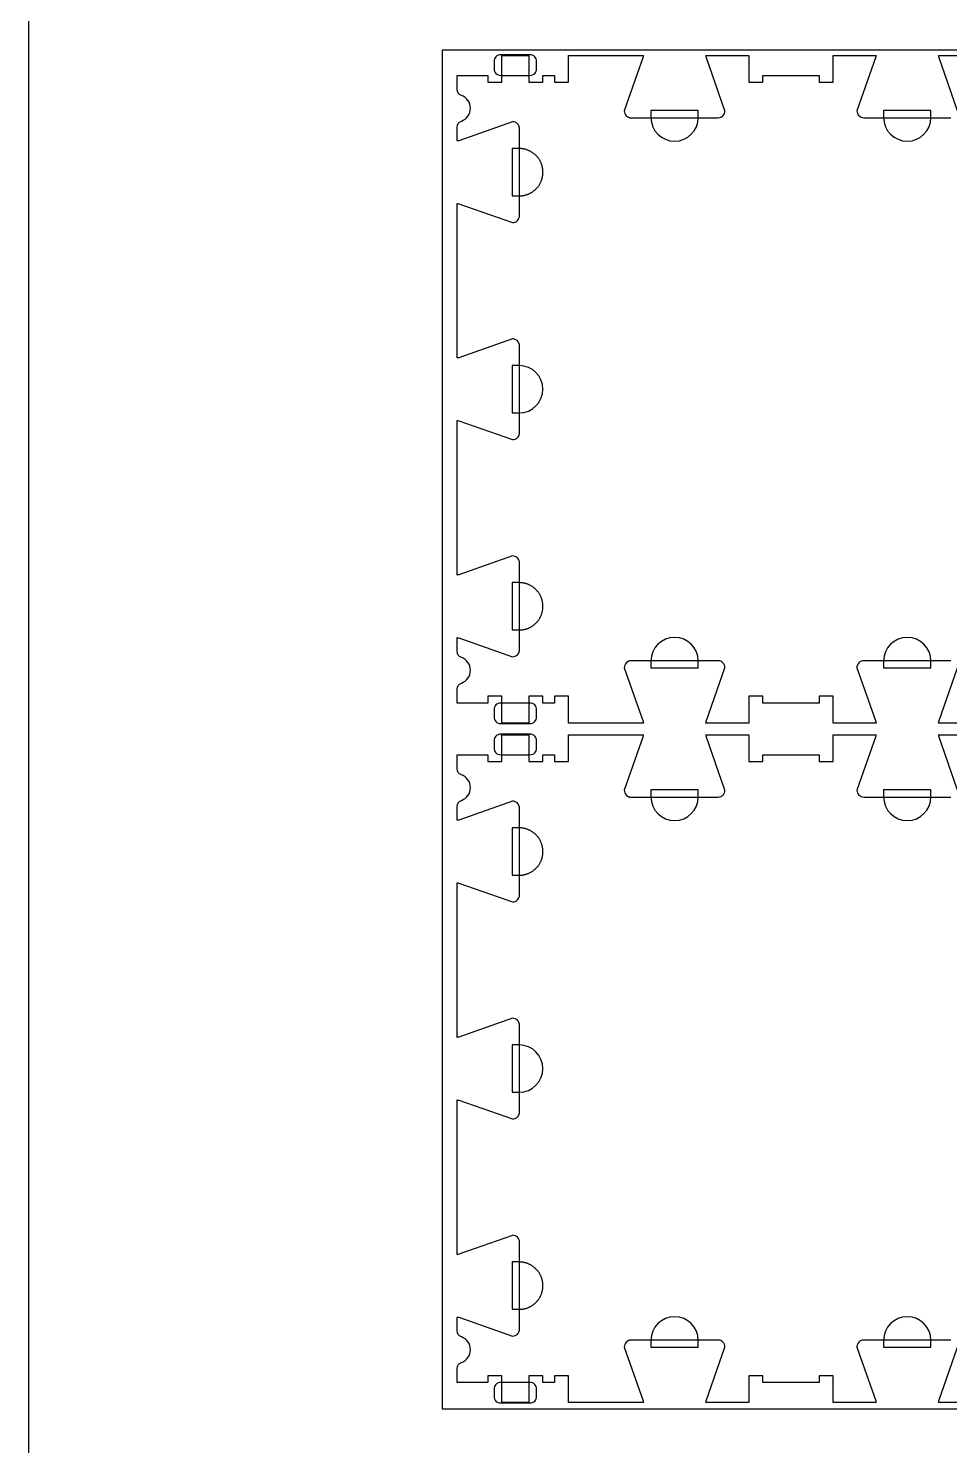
# Model space of a CAD drawing. Extents: x -40562 to -37379, y -10461 to -4867.
# Drawn here: x -40562 to -39735, y -6824 to -5552 of the extents above; entities that cross this region are included whole.
import ezdxf

# ---------------------------------------------------------------- set-up
doc = ezdxf.new("R2010")
doc.units = 0
for name, color, linetype in [('0_SHEET_SPRUCEPLY_2440X122', 1, 'CONTINUOUS'), ('4_ANYTOOL_CUTTHROUGH_OUTSI', 5, 'CONTINUOUS'), ('5_ANYTOOL_HALF_MILL_9MM_IN', 3, 'CONTINUOUS'), ('DONOTCUT', 18, 'CONTINUOUS')]:
    doc.layers.add(name, color=color, linetype=linetype)

msp = doc.modelspace()

# ---------------------------------------------------------------- linework, layer by layer
at = {"layer": '0_SHEET_SPRUCEPLY_2440X122'}
msp.add_lwpolyline([(-40190.4, -5571.2), (-40190.4, -6791.2), (-37750.4, -6791.2), (-37750.4, -5571.2)], close=True, dxfattribs=at)
at = {"layer": '4_ANYTOOL_CUTTHROUGH_OUTSI', "color": 5}
for points in [[(-39733.9, -6119.4), (-39811.9, -6119.4, 0.414214), (-39818.2, -6125.7), (-39818.2, -6125.7), (-39818.1, -6125.8), (-39801.2, -6174.1), (-39801.2, -6174.1, -0.061485), (-39801, -6175.4), (-39839.6, -6175.4), (-39839.6, -6151.4), (-39852.1, -6151.4), (-39852.1, -6157.4), (-39902.6, -6157.4), (-39902.6, -6151.4), (-39915.1, -6151.4), (-39915.1, -6175.4), (-39953.7, -6175.4), (-39953.7, -6175.4, -0.061485), (-39953.5, -6174.1), (-39936.6, -6125.8), (-39936.6, -6125.7), (-39936.6, -6125.7), (-39936.6, -6125.7, 0.414214), (-39942.8, -6119.4), (-40020.8, -6119.4), (-40021, -6119.5), (-40021.1, -6119.5), (-40021.3, -6119.5), (-40021.4, -6119.5), (-40021.6, -6119.5), (-40021.7, -6119.5), (-40021.9, -6119.5), (-40022, -6119.6), (-40022.2, -6119.6), (-40022.3, -6119.6), (-40022.5, -6119.7), (-40022.6, -6119.7), (-40022.8, -6119.8), (-40022.9, -6119.8), (-40023.1, -6119.9), (-40023.2, -6119.9), (-40023.3, -6120), (-40023.5, -6120.1), (-40023.6, -6120.1), (-40023.8, -6120.2), (-40023.9, -6120.3), (-40024, -6120.3), (-40024.2, -6120.4), (-40024.3, -6120.5), (-40024.4, -6120.6), (-40024.5, -6120.7), (-40024.7, -6120.8), (-40024.8, -6120.9), (-40024.9, -6121), (-40025, -6121.1), (-40025.1, -6121.2), (-40025.2, -6121.3, 0.198912), (-40027.1, -6125.7), (-40027.1, -6125.7), (-40027, -6125.8), (-40010.1, -6174.1), (-40010.1, -6174.1, -0.061485), (-40009.9, -6175.4), (-40027.4, -6175.4), (-40077.1, -6175.4), (-40077.1, -6151.4), (-40089.6, -6151.4), (-40089.6, -6157.4), (-40100.1, -6157.4), (-40100.1, -6151.4), (-40112.6, -6151.4), (-40112.6, -6175.4), (-40137.1, -6175.4), (-40137.1, -6151.4), (-40149.6, -6151.4), (-40149.6, -6157.4), (-40177.1, -6157.4), (-40177.1, -6145), (-40177.1, -6145, -0.317837), (-40173.3, -6139.6, 0.707107), (-40173.3, -6116.5, -0.317837), (-40177.1, -6111.1), (-40177.1, -6098.7, -0.061485), (-40175.7, -6098.9), (-40127.4, -6115.8), (-40127.4, -6115.8), (-40127.4, -6115.8), (-40127.4, -6115.8, 0.198912), (-40122.9, -6114), (-40122.8, -6113.9), (-40122.7, -6113.8), (-40122.6, -6113.7), (-40122.5, -6113.6), (-40122.4, -6113.5), (-40122.3, -6113.3), (-40122.3, -6113.2), (-40122.2, -6113.1), (-40122.1, -6113), (-40122, -6112.8), (-40121.9, -6112.7), (-40121.8, -6112.6), (-40121.8, -6112.4), (-40121.7, -6112.3), (-40121.6, -6112.1), (-40121.6, -6112), (-40121.5, -6111.8), (-40121.5, -6111.7), (-40121.4, -6111.6), (-40121.4, -6111.4), (-40121.3, -6111.3), (-40121.3, -6111.1), (-40121.3, -6111), (-40121.2, -6110.8), (-40121.2, -6110.7), (-40121.2, -6110.5), (-40121.1, -6110.4), (-40121.1, -6110.2), (-40121.1, -6110.1), (-40121.1, -6109.9), (-40121.1, -6109.7), (-40121.1, -6109.6), (-40121.1, -6031.6, 0.414214), (-40127.4, -6025.3), (-40127.4, -6025.3), (-40127.4, -6025.4), (-40175.7, -6042.3), (-40175.7, -6042.3, -0.061485), (-40177.1, -6042.5), (-40177.1, -5903.8, -0.061485), (-40175.7, -5904), (-40127.4, -5920.9), (-40127.4, -5920.9), (-40127.4, -5920.9), (-40127.4, -5920.9, 0.198912), (-40122.9, -5919.1), (-40122.8, -5919), (-40122.7, -5918.9), (-40122.6, -5918.8), (-40122.5, -5918.7), (-40122.4, -5918.6), (-40122.3, -5918.4), (-40122.3, -5918.3), (-40122.2, -5918.2), (-40122.1, -5918.1), (-40122, -5917.9), (-40121.9, -5917.8), (-40121.8, -5917.7), (-40121.8, -5917.5), (-40121.7, -5917.4), (-40121.6, -5917.2), (-40121.6, -5917.1), (-40121.5, -5916.9), (-40121.5, -5916.8), (-40121.4, -5916.7), (-40121.4, -5916.5), (-40121.3, -5916.4), (-40121.3, -5916.2), (-40121.3, -5916.1), (-40121.2, -5915.9), (-40121.2, -5915.8), (-40121.2, -5915.6), (-40121.1, -5915.5), (-40121.1, -5915.3), (-40121.1, -5915.2), (-40121.1, -5915), (-40121.1, -5914.8), (-40121.1, -5914.7), (-40121.1, -5836.7), (-40121.1, -5836.5), (-40121.1, -5836.4), (-40121.1, -5836.2), (-40121.1, -5836.1), (-40121.1, -5835.9), (-40121.2, -5835.8), (-40121.2, -5835.6), (-40121.2, -5835.5), (-40121.3, -5835.3), (-40121.3, -5835.2), (-40121.3, -5835), (-40121.4, -5834.9), (-40121.4, -5834.7), (-40121.5, -5834.6), (-40121.5, -5834.5), (-40121.6, -5834.3), (-40121.6, -5834.2), (-40121.7, -5834), (-40121.8, -5833.9), (-40121.8, -5833.7), (-40121.9, -5833.6), (-40122, -5833.5), (-40122.1, -5833.3), (-40122.2, -5833.2), (-40122.3, -5833.1), (-40122.3, -5833), (-40122.4, -5832.8), (-40122.5, -5832.7), (-40122.6, -5832.6), (-40122.7, -5832.5), (-40122.8, -5832.4), (-40122.9, -5832.3, 0.198912), (-40127.4, -5830.4), (-40127.4, -5830.4), (-40127.4, -5830.5), (-40175.7, -5847.4), (-40175.7, -5847.4, -0.061485), (-40177.1, -5847.6), (-40177.1, -5708.9, -0.061485), (-40175.7, -5709.1), (-40127.4, -5726), (-40127.4, -5726), (-40127.4, -5726), (-40127.4, -5726, 0.414214), (-40121.1, -5719.8), (-40121.1, -5641.8), (-40121.1, -5641.6), (-40121.1, -5641.5), (-40121.1, -5641.3), (-40121.1, -5641.2), (-40121.1, -5641), (-40121.2, -5640.9), (-40121.2, -5640.7), (-40121.2, -5640.6), (-40121.3, -5640.4), (-40121.3, -5640.3), (-40121.3, -5640.1), (-40121.4, -5640), (-40121.4, -5639.8), (-40121.5, -5639.7), (-40121.5, -5639.6), (-40121.6, -5639.4), (-40121.6, -5639.3), (-40121.7, -5639.1), (-40121.8, -5639), (-40121.8, -5638.8), (-40121.9, -5638.7), (-40122, -5638.6), (-40122.1, -5638.4), (-40122.2, -5638.3), (-40122.3, -5638.2), (-40122.3, -5638.1), (-40122.4, -5637.9), (-40122.5, -5637.8), (-40122.6, -5637.7), (-40122.7, -5637.6), (-40122.8, -5637.5), (-40122.9, -5637.4, 0.198912), (-40127.4, -5635.5), (-40127.4, -5635.5), (-40127.4, -5635.6), (-40175.7, -5652.5), (-40175.7, -5652.5, -0.061485), (-40177.1, -5652.7), (-40177.1, -5640.3, -0.317837), (-40173.3, -5634.9, 0.707107), (-40173.3, -5611.8, -0.317837), (-40177.1, -5606.4), (-40177.1, -5593.9), (-40149.6, -5593.9), (-40149.6, -5599.9), (-40137.1, -5599.9), (-40137.1, -5575.9), (-40112.6, -5575.9), (-40112.6, -5599.9), (-40100.1, -5599.9), (-40100.1, -5593.9), (-40089.6, -5593.9), (-40089.6, -5599.9), (-40077.1, -5599.9), (-40077.1, -5575.9), (-40009.9, -5575.9), (-40009.9, -5575.9, -0.061485), (-40010.1, -5577.3), (-40027, -5625.6), (-40027.1, -5625.7), (-40027.1, -5625.7), (-40027.1, -5625.7, 0.198912), (-40025.2, -5630.1), (-40025.1, -5630.2), (-40025, -5630.3), (-40024.9, -5630.4), (-40024.8, -5630.5), (-40024.7, -5630.6), (-40024.5, -5630.7), (-40024.4, -5630.8), (-40024.3, -5630.9), (-40024.2, -5631), (-40024, -5631.1), (-40023.9, -5631.1), (-40023.8, -5631.2), (-40023.6, -5631.3), (-40023.5, -5631.3), (-40023.3, -5631.4), (-40023.2, -5631.5), (-40023.1, -5631.5), (-40022.9, -5631.6), (-40022.8, -5631.6), (-40022.6, -5631.7), (-40022.5, -5631.7), (-40022.3, -5631.8), (-40022.2, -5631.8), (-40022, -5631.8), (-40021.9, -5631.9), (-40021.7, -5631.9), (-40021.6, -5631.9), (-40021.4, -5631.9), (-40021.3, -5631.9), (-40021.1, -5631.9), (-40021, -5631.9), (-40020.8, -5631.9), (-39942.8, -5631.9, 0.414214), (-39936.6, -5625.7), (-39936.6, -5625.7), (-39936.6, -5625.6), (-39953.5, -5577.3), (-39953.5, -5577.3, -0.061485), (-39953.7, -5575.9), (-39915.1, -5575.9), (-39915.1, -5599.9), (-39902.6, -5599.9), (-39902.6, -5593.9), (-39852.1, -5593.9), (-39852.1, -5599.9), (-39839.6, -5599.9), (-39839.6, -5575.9), (-39801, -5575.9), (-39801, -5575.9, -0.061485), (-39801.2, -5577.3), (-39818.1, -5625.6), (-39818.2, -5625.7), (-39818.2, -5625.7), (-39818.2, -5625.7, 0.414214), (-39811.9, -5631.9), (-39733.9, -5631.9)], [(-39727.7, -5625.6), (-39744.6, -5577.3), (-39744.6, -5577.3, -0.061485), (-39744.8, -5575.9), (-39677.6, -5575.9)], [(-39677.6, -6175.4), (-39744.8, -6175.4), (-39744.8, -6175.4, -0.061485), (-39744.6, -6174.1), (-39727.7, -6125.8)], [(-39733.9, -6729.4), (-39811.9, -6729.4, 0.414214), (-39818.2, -6735.7), (-39818.2, -6735.7), (-39818.1, -6735.8), (-39801.2, -6784.1), (-39801.2, -6784.1, -0.061485), (-39801, -6785.4), (-39839.6, -6785.4), (-39839.6, -6761.4), (-39852.1, -6761.4), (-39852.1, -6767.4), (-39902.6, -6767.4), (-39902.6, -6761.4), (-39915.1, -6761.4), (-39915.1, -6785.4), (-39953.7, -6785.4), (-39953.7, -6785.4, -0.061485), (-39953.5, -6784.1), (-39936.6, -6735.8), (-39936.6, -6735.7), (-39936.6, -6735.7), (-39936.6, -6735.7, 0.414214), (-39942.8, -6729.4), (-40020.8, -6729.4), (-40021, -6729.5), (-40021.1, -6729.5), (-40021.3, -6729.5), (-40021.4, -6729.5), (-40021.6, -6729.5), (-40021.7, -6729.5), (-40021.9, -6729.5), (-40022, -6729.6), (-40022.2, -6729.6), (-40022.3, -6729.6), (-40022.5, -6729.7), (-40022.6, -6729.7), (-40022.8, -6729.8), (-40022.9, -6729.8), (-40023.1, -6729.9), (-40023.2, -6729.9), (-40023.3, -6730), (-40023.5, -6730.1), (-40023.6, -6730.1), (-40023.8, -6730.2), (-40023.9, -6730.3), (-40024, -6730.3), (-40024.2, -6730.4), (-40024.3, -6730.5), (-40024.4, -6730.6), (-40024.5, -6730.7), (-40024.7, -6730.8), (-40024.8, -6730.9), (-40024.9, -6731), (-40025, -6731.1), (-40025.1, -6731.2), (-40025.2, -6731.3, 0.198912), (-40027.1, -6735.7), (-40027.1, -6735.7), (-40027, -6735.8), (-40010.1, -6784.1), (-40010.1, -6784.1, -0.061485), (-40009.9, -6785.4), (-40027.4, -6785.4), (-40077.1, -6785.4), (-40077.1, -6761.4), (-40089.6, -6761.4), (-40089.6, -6767.4), (-40100.1, -6767.4), (-40100.1, -6761.4), (-40112.6, -6761.4), (-40112.6, -6785.4), (-40137.1, -6785.4), (-40137.1, -6761.4), (-40149.6, -6761.4), (-40149.6, -6767.4), (-40177.1, -6767.4), (-40177.1, -6755), (-40177.1, -6755, -0.317837), (-40173.3, -6749.6, 0.707107), (-40173.3, -6726.5, -0.317837), (-40177.1, -6721.1), (-40177.1, -6708.7, -0.061485), (-40175.7, -6708.9), (-40127.4, -6725.8), (-40127.4, -6725.8), (-40127.4, -6725.8), (-40127.4, -6725.8, 0.198912), (-40122.9, -6724), (-40122.8, -6723.9), (-40122.7, -6723.8), (-40122.6, -6723.7), (-40122.5, -6723.6), (-40122.4, -6723.5), (-40122.3, -6723.3), (-40122.3, -6723.2), (-40122.2, -6723.1), (-40122.1, -6723), (-40122, -6722.8), (-40121.9, -6722.7), (-40121.8, -6722.6), (-40121.8, -6722.4), (-40121.7, -6722.3), (-40121.6, -6722.1), (-40121.6, -6722), (-40121.5, -6721.8), (-40121.5, -6721.7), (-40121.4, -6721.6), (-40121.4, -6721.4), (-40121.3, -6721.3), (-40121.3, -6721.1), (-40121.3, -6721), (-40121.2, -6720.8), (-40121.2, -6720.7), (-40121.2, -6720.5), (-40121.1, -6720.4), (-40121.1, -6720.2), (-40121.1, -6720.1), (-40121.1, -6719.9), (-40121.1, -6719.7), (-40121.1, -6719.6), (-40121.1, -6641.6, 0.414214), (-40127.4, -6635.3), (-40127.4, -6635.3), (-40127.4, -6635.4), (-40175.7, -6652.3), (-40175.7, -6652.3, -0.061485), (-40177.1, -6652.5), (-40177.1, -6513.8, -0.061485), (-40175.7, -6514), (-40127.4, -6530.9), (-40127.4, -6530.9), (-40127.4, -6530.9), (-40127.4, -6530.9, 0.198912), (-40122.9, -6529.1), (-40122.8, -6529), (-40122.7, -6528.9), (-40122.6, -6528.8), (-40122.5, -6528.7), (-40122.4, -6528.6), (-40122.3, -6528.4), (-40122.3, -6528.3), (-40122.2, -6528.2), (-40122.1, -6528.1), (-40122, -6527.9), (-40121.9, -6527.8), (-40121.8, -6527.7), (-40121.8, -6527.5), (-40121.7, -6527.4), (-40121.6, -6527.2), (-40121.6, -6527.1), (-40121.5, -6526.9), (-40121.5, -6526.8), (-40121.4, -6526.7), (-40121.4, -6526.5), (-40121.3, -6526.4), (-40121.3, -6526.2), (-40121.3, -6526.1), (-40121.2, -6525.9), (-40121.2, -6525.8), (-40121.2, -6525.6), (-40121.1, -6525.5), (-40121.1, -6525.3), (-40121.1, -6525.2), (-40121.1, -6525), (-40121.1, -6524.8), (-40121.1, -6524.7), (-40121.1, -6446.7), (-40121.1, -6446.5), (-40121.1, -6446.4), (-40121.1, -6446.2), (-40121.1, -6446.1), (-40121.1, -6445.9), (-40121.2, -6445.8), (-40121.2, -6445.6), (-40121.2, -6445.5), (-40121.3, -6445.3), (-40121.3, -6445.2), (-40121.3, -6445), (-40121.4, -6444.9), (-40121.4, -6444.7), (-40121.5, -6444.6), (-40121.5, -6444.5), (-40121.6, -6444.3), (-40121.6, -6444.2), (-40121.7, -6444), (-40121.8, -6443.9), (-40121.8, -6443.7), (-40121.9, -6443.6), (-40122, -6443.5), (-40122.1, -6443.3), (-40122.2, -6443.2), (-40122.3, -6443.1), (-40122.3, -6443), (-40122.4, -6442.8), (-40122.5, -6442.7), (-40122.6, -6442.6), (-40122.7, -6442.5), (-40122.8, -6442.4), (-40122.9, -6442.3, 0.198912), (-40127.4, -6440.4), (-40127.4, -6440.4), (-40127.4, -6440.5), (-40175.7, -6457.4), (-40175.7, -6457.4, -0.061485), (-40177.1, -6457.6), (-40177.1, -6318.9, -0.061485), (-40175.7, -6319.1), (-40127.4, -6336), (-40127.4, -6336), (-40127.4, -6336), (-40127.4, -6336, 0.414214), (-40121.1, -6329.8), (-40121.1, -6251.8), (-40121.1, -6251.6), (-40121.1, -6251.5), (-40121.1, -6251.3), (-40121.1, -6251.2), (-40121.1, -6251), (-40121.2, -6250.9), (-40121.2, -6250.7), (-40121.2, -6250.6), (-40121.3, -6250.4), (-40121.3, -6250.3), (-40121.3, -6250.1), (-40121.4, -6250), (-40121.4, -6249.8), (-40121.5, -6249.7), (-40121.5, -6249.6), (-40121.6, -6249.4), (-40121.6, -6249.3), (-40121.7, -6249.1), (-40121.8, -6249), (-40121.8, -6248.8), (-40121.9, -6248.7), (-40122, -6248.6), (-40122.1, -6248.4), (-40122.2, -6248.3), (-40122.3, -6248.2), (-40122.3, -6248.1), (-40122.4, -6247.9), (-40122.5, -6247.8), (-40122.6, -6247.7), (-40122.7, -6247.6), (-40122.8, -6247.5), (-40122.9, -6247.4, 0.198912), (-40127.4, -6245.5), (-40127.4, -6245.5), (-40127.4, -6245.6), (-40175.7, -6262.5), (-40175.7, -6262.5, -0.061485), (-40177.1, -6262.7), (-40177.1, -6250.3, -0.317837), (-40173.3, -6244.9, 0.707107), (-40173.3, -6221.8, -0.317837), (-40177.1, -6216.4), (-40177.1, -6203.9), (-40149.6, -6203.9), (-40149.6, -6209.9), (-40137.1, -6209.9), (-40137.1, -6185.9), (-40112.6, -6185.9), (-40112.6, -6209.9), (-40100.1, -6209.9), (-40100.1, -6203.9), (-40089.6, -6203.9), (-40089.6, -6209.9), (-40077.1, -6209.9), (-40077.1, -6185.9), (-40009.9, -6185.9), (-40009.9, -6185.9, -0.061485), (-40010.1, -6187.3), (-40027, -6235.6), (-40027.1, -6235.7), (-40027.1, -6235.7), (-40027.1, -6235.7, 0.198912), (-40025.2, -6240.1), (-40025.1, -6240.2), (-40025, -6240.3), (-40024.9, -6240.4), (-40024.8, -6240.5), (-40024.7, -6240.6), (-40024.5, -6240.7), (-40024.4, -6240.8), (-40024.3, -6240.9), (-40024.2, -6241), (-40024, -6241.1), (-40023.9, -6241.1), (-40023.8, -6241.2), (-40023.6, -6241.3), (-40023.5, -6241.3), (-40023.3, -6241.4), (-40023.2, -6241.5), (-40023.1, -6241.5), (-40022.9, -6241.6), (-40022.8, -6241.6), (-40022.6, -6241.7), (-40022.5, -6241.7), (-40022.3, -6241.8), (-40022.2, -6241.8), (-40022, -6241.8), (-40021.9, -6241.9), (-40021.7, -6241.9), (-40021.6, -6241.9), (-40021.4, -6241.9), (-40021.3, -6241.9), (-40021.1, -6241.9), (-40021, -6241.9), (-40020.8, -6241.9), (-39942.8, -6241.9, 0.414214), (-39936.6, -6235.7), (-39936.6, -6235.7), (-39936.6, -6235.6), (-39953.5, -6187.3), (-39953.5, -6187.3, -0.061485), (-39953.7, -6185.9), (-39915.1, -6185.9), (-39915.1, -6209.9), (-39902.6, -6209.9), (-39902.6, -6203.9), (-39852.1, -6203.9), (-39852.1, -6209.9), (-39839.6, -6209.9), (-39839.6, -6185.9), (-39801, -6185.9), (-39801, -6185.9, -0.061485), (-39801.2, -6187.3), (-39818.1, -6235.6), (-39818.2, -6235.7), (-39818.2, -6235.7), (-39818.2, -6235.7, 0.414214), (-39811.9, -6241.9), (-39733.9, -6241.9)], [(-39727.7, -6235.6), (-39744.6, -6187.3), (-39744.6, -6187.3, -0.061485), (-39744.8, -6185.9), (-39677.6, -6185.9)], [(-39677.6, -6785.4), (-39744.8, -6785.4), (-39744.8, -6785.4, -0.061485), (-39744.6, -6784.1), (-39727.7, -6735.8)]]:
    msp.add_lwpolyline(points, format="xyb", dxfattribs=at)
at = {"layer": '5_ANYTOOL_HALF_MILL_9MM_IN', "color": 3}
for points in [[(-40138, -5575.4, 0.414214), (-40144, -5581.4), (-40144, -5587.9, 0.414214), (-40138, -5593.9), (-40111.7, -5593.9, 0.414214), (-40105.7, -5587.9), (-40105.7, -5581.4, 0.414214), (-40111.7, -5575.4)], [(-40003.1, -5631.7, 1), (-39960.6, -5631.7), (-39960.6, -5631.4), (-39960.6, -5625.4), (-40003.1, -5625.4), (-40003.1, -5631.4), (-40003.1, -5631.7)], [(-39794.2, -5631.7, 1), (-39751.7, -5631.7), (-39751.7, -5631.4), (-39751.7, -5625.4), (-39794.2, -5625.4), (-39794.2, -5631.4), (-39794.2, -5631.7)], [(-40121.4, -5896.9, 1), (-40121.4, -5854.4), (-40121.6, -5854.4), (-40127.6, -5854.4), (-40127.6, -5896.9), (-40121.6, -5896.9), (-40121.4, -5896.9)], [(-39960.6, -6119.7, 1), (-40003.1, -6119.7), (-40003.1, -6119.9), (-40003.1, -6125.9), (-39960.6, -6125.9), (-39960.6, -6119.9), (-39960.6, -6119.7)], [(-39751.7, -6119.7, 1), (-39794.2, -6119.7), (-39794.2, -6119.9), (-39794.2, -6125.9), (-39751.7, -6125.9), (-39751.7, -6119.9), (-39751.7, -6119.7)], [(-40138, -6157.4, 0.414214), (-40144, -6163.4), (-40144, -6169.9, 0.414214), (-40138, -6175.9), (-40111.7, -6175.9, 0.414214), (-40105.7, -6169.9), (-40105.7, -6163.4, 0.414214), (-40111.7, -6157.4)], [(-40138, -6185.4, 0.414214), (-40144, -6191.4), (-40144, -6197.9, 0.414214), (-40138, -6203.9), (-40111.7, -6203.9, 0.414214), (-40105.7, -6197.9), (-40105.7, -6191.4, 0.414214), (-40111.7, -6185.4)], [(-40003.1, -6241.7, 1), (-39960.6, -6241.7), (-39960.6, -6241.4), (-39960.6, -6235.4), (-40003.1, -6235.4), (-40003.1, -6241.4), (-40003.1, -6241.7)], [(-39794.2, -6241.7, 1), (-39751.7, -6241.7), (-39751.7, -6241.4), (-39751.7, -6235.4), (-39794.2, -6235.4), (-39794.2, -6241.4), (-39794.2, -6241.7)], [(-40121.4, -6506.9, 1), (-40121.4, -6464.4), (-40121.6, -6464.4), (-40127.6, -6464.4), (-40127.6, -6506.9), (-40121.6, -6506.9), (-40121.4, -6506.9)], [(-39960.6, -6729.7, 1), (-40003.1, -6729.7), (-40003.1, -6729.9), (-40003.1, -6735.9), (-39960.6, -6735.9), (-39960.6, -6729.9), (-39960.6, -6729.7)], [(-39751.7, -6729.7, 1), (-39794.2, -6729.7), (-39794.2, -6729.9), (-39794.2, -6735.9), (-39751.7, -6735.9), (-39751.7, -6729.9), (-39751.7, -6729.7)], [(-40138, -6767.4, 0.414214), (-40144, -6773.4), (-40144, -6779.9, 0.414214), (-40138, -6785.9), (-40111.7, -6785.9, 0.414214), (-40105.7, -6779.9), (-40105.7, -6773.4, 0.414214), (-40111.7, -6767.4)]]:
    msp.add_lwpolyline(points, format="xyb", close=True, dxfattribs=at)
for points in [[(-40121.4, -5702), (-40120.9, -5702), (-40120.4, -5702), (-40119.9, -5702), (-40119.4, -5702), (-40119, -5701.9), (-40118.5, -5701.9), (-40118, -5701.8), (-40117.5, -5701.7), (-40117, -5701.6), (-40116.5, -5701.5), (-40116, -5701.4), (-40115.5, -5701.2), (-40115, -5701.1), (-40114.5, -5700.9), (-40114, -5700.7), (-40113.5, -5700.6), (-40113, -5700.4), (-40112.6, -5700.1), (-40112.1, -5699.9), (-40111.6, -5699.7), (-40111.1, -5699.4), (-40110.6, -5699.2), (-40110.2, -5698.9), (-40109.7, -5698.6), (-40109.3, -5698.3), (-40108.8, -5698), (-40108.4, -5697.6), (-40108, -5697.3), (-40107.5, -5696.9), (-40107.1, -5696.6), (-40106.7, -5696.2), (-40106.3, -5695.8), (-40105.9, -5695.4), (-40105.6, -5695), (-40105.2, -5694.6), (-40104.9, -5694.2), (-40104.5, -5693.8), (-40104.2, -5693.3), (-40103.9, -5692.9), (-40103.6, -5692.4), (-40103.3, -5692), (-40103, -5691.5), (-40102.7, -5691), (-40102.5, -5690.6), (-40102.2, -5690.1), (-40102, -5689.6), (-40101.8, -5689.1), (-40101.6, -5688.6), (-40101.4, -5688.1), (-40101.2, -5687.6), (-40101.1, -5687.1), (-40100.9, -5686.6), (-40100.8, -5686.2), (-40100.7, -5685.7), (-40100.6, -5685.2), (-40100.5, -5684.7), (-40100.4, -5684.2), (-40100.3, -5683.7), (-40100.2, -5683.2), (-40100.2, -5682.7), (-40100.2, -5682.2), (-40100.1, -5681.7), (-40100.1, -5681.3), (-40100.1, -5680.8), (-40100.1, -5680.3), (-40100.1, -5679.9), (-40100.2, -5679.4), (-40100.2, -5678.9), (-40100.2, -5678.4), (-40100.3, -5677.9), (-40100.4, -5677.4), (-40100.5, -5676.9), (-40100.6, -5676.4), (-40100.7, -5675.9), (-40100.8, -5675.4), (-40100.9, -5675), (-40101.1, -5674.5), (-40101.2, -5674), (-40101.4, -5673.5), (-40101.6, -5673), (-40101.8, -5672.5), (-40102, -5672), (-40102.2, -5671.5), (-40102.5, -5671), (-40102.7, -5670.6), (-40103, -5670.1), (-40103.3, -5669.6), (-40103.6, -5669.2), (-40103.9, -5668.7), (-40104.2, -5668.3), (-40104.5, -5667.8), (-40104.9, -5667.4), (-40105.2, -5667), (-40105.6, -5666.6), (-40105.9, -5666.2), (-40106.3, -5665.8), (-40106.7, -5665.4), (-40107.1, -5665), (-40107.5, -5664.7), (-40108, -5664.3), (-40108.4, -5664), (-40108.8, -5663.6), (-40109.3, -5663.3), (-40109.7, -5663), (-40110.2, -5662.7), (-40110.6, -5662.4), (-40111.1, -5662.2), (-40111.6, -5661.9), (-40112.1, -5661.7), (-40112.6, -5661.5), (-40113, -5661.2), (-40113.5, -5661), (-40114, -5660.9), (-40114.5, -5660.7), (-40115, -5660.5), (-40115.5, -5660.4), (-40116, -5660.2), (-40116.5, -5660.1), (-40117, -5660), (-40117.5, -5659.9), (-40118, -5659.8), (-40118.5, -5659.7), (-40119, -5659.7), (-40119.4, -5659.6), (-40119.9, -5659.6), (-40120.4, -5659.6), (-40120.9, -5659.6), (-40121.4, -5659.5), (-40121.6, -5659.5), (-40127.6, -5659.5), (-40127.6, -5702), (-40121.6, -5702), (-40121.4, -5702)], [(-40121.4, -6091.8), (-40120.9, -6091.8), (-40120.4, -6091.8), (-40119.9, -6091.8), (-40119.4, -6091.8), (-40119, -6091.7), (-40118.5, -6091.7), (-40118, -6091.6), (-40117.5, -6091.5), (-40117, -6091.4), (-40116.5, -6091.3), (-40116, -6091.2), (-40115.5, -6091), (-40115, -6090.9), (-40114.5, -6090.7), (-40114, -6090.5), (-40113.5, -6090.4), (-40113, -6090.2), (-40112.6, -6089.9), (-40112.1, -6089.7), (-40111.6, -6089.5), (-40111.1, -6089.2), (-40110.6, -6089), (-40110.2, -6088.7), (-40109.7, -6088.4), (-40109.3, -6088.1), (-40108.8, -6087.8), (-40108.4, -6087.4), (-40108, -6087.1), (-40107.5, -6086.7), (-40107.1, -6086.4), (-40106.7, -6086), (-40106.3, -6085.6), (-40105.9, -6085.2), (-40105.6, -6084.8), (-40105.2, -6084.4), (-40104.9, -6084), (-40104.5, -6083.6), (-40104.2, -6083.1), (-40103.9, -6082.7), (-40103.6, -6082.2), (-40103.3, -6081.8), (-40103, -6081.3), (-40102.7, -6080.8), (-40102.5, -6080.4), (-40102.2, -6079.9), (-40102, -6079.4), (-40101.8, -6078.9), (-40101.6, -6078.4), (-40101.4, -6077.9), (-40101.2, -6077.4), (-40101.1, -6076.9), (-40100.9, -6076.4), (-40100.8, -6076), (-40100.7, -6075.5), (-40100.6, -6075), (-40100.5, -6074.5), (-40100.4, -6074), (-40100.3, -6073.5), (-40100.2, -6073), (-40100.2, -6072.5), (-40100.2, -6072), (-40100.1, -6071.5), (-40100.1, -6071.1), (-40100.1, -6070.6), (-40100.1, -6070.1), (-40100.1, -6069.7), (-40100.2, -6069.2), (-40100.2, -6068.7), (-40100.2, -6068.2), (-40100.3, -6067.7), (-40100.4, -6067.2), (-40100.5, -6066.7), (-40100.6, -6066.2), (-40100.7, -6065.7), (-40100.8, -6065.2), (-40100.9, -6064.8), (-40101.1, -6064.3), (-40101.2, -6063.8), (-40101.4, -6063.3), (-40101.6, -6062.8), (-40101.8, -6062.3), (-40102, -6061.8), (-40102.2, -6061.3), (-40102.5, -6060.8), (-40102.7, -6060.4), (-40103, -6059.9), (-40103.3, -6059.4), (-40103.6, -6059), (-40103.9, -6058.5), (-40104.2, -6058.1), (-40104.5, -6057.6), (-40104.9, -6057.2), (-40105.2, -6056.8), (-40105.6, -6056.4), (-40105.9, -6056), (-40106.3, -6055.6), (-40106.7, -6055.2), (-40107.1, -6054.8), (-40107.5, -6054.5), (-40108, -6054.1), (-40108.4, -6053.8), (-40108.8, -6053.4), (-40109.3, -6053.1), (-40109.7, -6052.8), (-40110.2, -6052.5), (-40110.6, -6052.2), (-40111.1, -6052), (-40111.6, -6051.7), (-40112.1, -6051.5), (-40112.6, -6051.3), (-40113, -6051), (-40113.5, -6050.8), (-40114, -6050.7), (-40114.5, -6050.5), (-40115, -6050.3), (-40115.5, -6050.2), (-40116, -6050), (-40116.5, -6049.9), (-40117, -6049.8), (-40117.5, -6049.7), (-40118, -6049.6), (-40118.5, -6049.5), (-40119, -6049.5), (-40119.4, -6049.4), (-40119.9, -6049.4), (-40120.4, -6049.4), (-40120.9, -6049.4), (-40121.4, -6049.3), (-40121.6, -6049.3), (-40127.6, -6049.3), (-40127.6, -6091.8), (-40121.6, -6091.8), (-40121.4, -6091.8)], [(-40121.4, -6312), (-40120.9, -6312), (-40120.4, -6312), (-40119.9, -6312), (-40119.4, -6312), (-40119, -6311.9), (-40118.5, -6311.9), (-40118, -6311.8), (-40117.5, -6311.7), (-40117, -6311.6), (-40116.5, -6311.5), (-40116, -6311.4), (-40115.5, -6311.2), (-40115, -6311.1), (-40114.5, -6310.9), (-40114, -6310.7), (-40113.5, -6310.6), (-40113, -6310.4), (-40112.6, -6310.1), (-40112.1, -6309.9), (-40111.6, -6309.7), (-40111.1, -6309.4), (-40110.6, -6309.2), (-40110.2, -6308.9), (-40109.7, -6308.6), (-40109.3, -6308.3), (-40108.8, -6308), (-40108.4, -6307.6), (-40108, -6307.3), (-40107.5, -6306.9), (-40107.1, -6306.6), (-40106.7, -6306.2), (-40106.3, -6305.8), (-40105.9, -6305.4), (-40105.6, -6305), (-40105.2, -6304.6), (-40104.9, -6304.2), (-40104.5, -6303.8), (-40104.2, -6303.3), (-40103.9, -6302.9), (-40103.6, -6302.4), (-40103.3, -6302), (-40103, -6301.5), (-40102.7, -6301), (-40102.5, -6300.6), (-40102.2, -6300.1), (-40102, -6299.6), (-40101.8, -6299.1), (-40101.6, -6298.6), (-40101.4, -6298.1), (-40101.2, -6297.6), (-40101.1, -6297.1), (-40100.9, -6296.6), (-40100.8, -6296.2), (-40100.7, -6295.7), (-40100.6, -6295.2), (-40100.5, -6294.7), (-40100.4, -6294.2), (-40100.3, -6293.7), (-40100.2, -6293.2), (-40100.2, -6292.7), (-40100.2, -6292.2), (-40100.1, -6291.7), (-40100.1, -6291.3), (-40100.1, -6290.8), (-40100.1, -6290.3), (-40100.1, -6289.9), (-40100.2, -6289.4), (-40100.2, -6288.9), (-40100.2, -6288.4), (-40100.3, -6287.9), (-40100.4, -6287.4), (-40100.5, -6286.9), (-40100.6, -6286.4), (-40100.7, -6285.9), (-40100.8, -6285.4), (-40100.9, -6285), (-40101.1, -6284.5), (-40101.2, -6284), (-40101.4, -6283.5), (-40101.6, -6283), (-40101.8, -6282.5), (-40102, -6282), (-40102.2, -6281.5), (-40102.5, -6281), (-40102.7, -6280.6), (-40103, -6280.1), (-40103.3, -6279.6), (-40103.6, -6279.2), (-40103.9, -6278.7), (-40104.2, -6278.3), (-40104.5, -6277.8), (-40104.9, -6277.4), (-40105.2, -6277), (-40105.6, -6276.6), (-40105.9, -6276.2), (-40106.3, -6275.8), (-40106.7, -6275.4), (-40107.1, -6275), (-40107.5, -6274.7), (-40108, -6274.3), (-40108.4, -6274), (-40108.8, -6273.6), (-40109.3, -6273.3), (-40109.7, -6273), (-40110.2, -6272.7), (-40110.6, -6272.4), (-40111.1, -6272.2), (-40111.6, -6271.9), (-40112.1, -6271.7), (-40112.6, -6271.5), (-40113, -6271.2), (-40113.5, -6271), (-40114, -6270.9), (-40114.5, -6270.7), (-40115, -6270.5), (-40115.5, -6270.4), (-40116, -6270.2), (-40116.5, -6270.1), (-40117, -6270), (-40117.5, -6269.9), (-40118, -6269.8), (-40118.5, -6269.7), (-40119, -6269.7), (-40119.4, -6269.6), (-40119.9, -6269.6), (-40120.4, -6269.6), (-40120.9, -6269.6), (-40121.4, -6269.5), (-40121.6, -6269.5), (-40127.6, -6269.5), (-40127.6, -6312), (-40121.6, -6312), (-40121.4, -6312)], [(-40121.4, -6701.8), (-40120.9, -6701.8), (-40120.4, -6701.8), (-40119.9, -6701.8), (-40119.4, -6701.8), (-40119, -6701.7), (-40118.5, -6701.7), (-40118, -6701.6), (-40117.5, -6701.5), (-40117, -6701.4), (-40116.5, -6701.3), (-40116, -6701.2), (-40115.5, -6701), (-40115, -6700.9), (-40114.5, -6700.7), (-40114, -6700.5), (-40113.5, -6700.4), (-40113, -6700.2), (-40112.6, -6699.9), (-40112.1, -6699.7), (-40111.6, -6699.5), (-40111.1, -6699.2), (-40110.6, -6699), (-40110.2, -6698.7), (-40109.7, -6698.4), (-40109.3, -6698.1), (-40108.8, -6697.8), (-40108.4, -6697.4), (-40108, -6697.1), (-40107.5, -6696.7), (-40107.1, -6696.4), (-40106.7, -6696), (-40106.3, -6695.6), (-40105.9, -6695.2), (-40105.6, -6694.8), (-40105.2, -6694.4), (-40104.9, -6694), (-40104.5, -6693.6), (-40104.2, -6693.1), (-40103.9, -6692.7), (-40103.6, -6692.2), (-40103.3, -6691.8), (-40103, -6691.3), (-40102.7, -6690.8), (-40102.5, -6690.4), (-40102.2, -6689.9), (-40102, -6689.4), (-40101.8, -6688.9), (-40101.6, -6688.4), (-40101.4, -6687.9), (-40101.2, -6687.4), (-40101.1, -6686.9), (-40100.9, -6686.4), (-40100.8, -6686), (-40100.7, -6685.5), (-40100.6, -6685), (-40100.5, -6684.5), (-40100.4, -6684), (-40100.3, -6683.5), (-40100.2, -6683), (-40100.2, -6682.5), (-40100.2, -6682), (-40100.1, -6681.5), (-40100.1, -6681.1), (-40100.1, -6680.6), (-40100.1, -6680.1), (-40100.1, -6679.7), (-40100.2, -6679.2), (-40100.2, -6678.7), (-40100.2, -6678.2), (-40100.3, -6677.7), (-40100.4, -6677.2), (-40100.5, -6676.7), (-40100.6, -6676.2), (-40100.7, -6675.7), (-40100.8, -6675.2), (-40100.9, -6674.8), (-40101.1, -6674.3), (-40101.2, -6673.8), (-40101.4, -6673.3), (-40101.6, -6672.8), (-40101.8, -6672.3), (-40102, -6671.8), (-40102.2, -6671.3), (-40102.5, -6670.8), (-40102.7, -6670.4), (-40103, -6669.9), (-40103.3, -6669.4), (-40103.6, -6669), (-40103.9, -6668.5), (-40104.2, -6668.1), (-40104.5, -6667.6), (-40104.9, -6667.2), (-40105.2, -6666.8), (-40105.6, -6666.4), (-40105.9, -6666), (-40106.3, -6665.6), (-40106.7, -6665.2), (-40107.1, -6664.8), (-40107.5, -6664.5), (-40108, -6664.1), (-40108.4, -6663.8), (-40108.8, -6663.4), (-40109.3, -6663.1), (-40109.7, -6662.8), (-40110.2, -6662.5), (-40110.6, -6662.2), (-40111.1, -6662), (-40111.6, -6661.7), (-40112.1, -6661.5), (-40112.6, -6661.3), (-40113, -6661), (-40113.5, -6660.8), (-40114, -6660.7), (-40114.5, -6660.5), (-40115, -6660.3), (-40115.5, -6660.2), (-40116, -6660), (-40116.5, -6659.9), (-40117, -6659.8), (-40117.5, -6659.7), (-40118, -6659.6), (-40118.5, -6659.5), (-40119, -6659.5), (-40119.4, -6659.4), (-40119.9, -6659.4), (-40120.4, -6659.4), (-40120.9, -6659.4), (-40121.4, -6659.3), (-40121.6, -6659.3), (-40127.6, -6659.3), (-40127.6, -6701.8), (-40121.6, -6701.8), (-40121.4, -6701.8)]]:
    msp.add_lwpolyline(points, close=True, dxfattribs=at)
at = {"layer": 'DONOTCUT'}
msp.add_lwpolyline([(-40562.1, -10460.6), (-37378.7, -10460.6), (-37378.7, -4867.2), (-40562.1, -4867.2)], close=True, dxfattribs=at)

doc.saveas('drawing.dxf')
